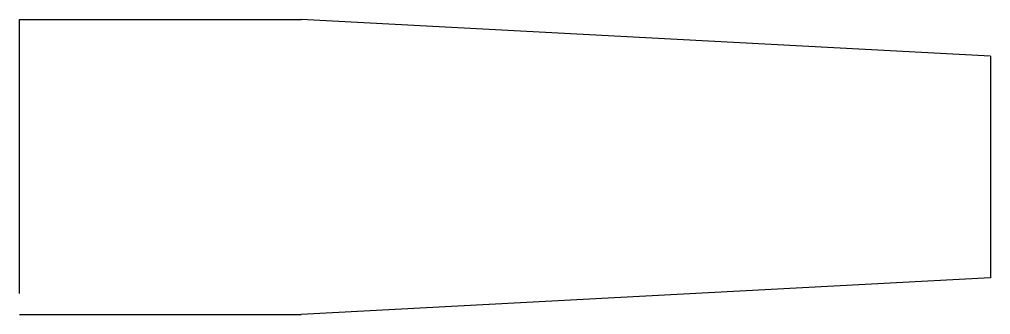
# Model space of a CAD drawing. Extents: x 242 to 400, y -326 to -278.
import ezdxf

# ---------------------------------------------------------------- set-up
doc = ezdxf.new("R2010")
doc.units = 0
doc.header["$MEASUREMENT"] = 0
doc.layers.add('MODELSKETCH_VISIBLE', color=7, linetype='CONTINUOUS')

msp = doc.modelspace()

# ---------------------------------------------------------------- linework, layer by layer
at = {"layer": 'MODELSKETCH_VISIBLE'}
for p, q in [((241.8, -322.4), (241.8, -277.81)), ((241.8, -277.81), (287.55, -277.81)), ((399.55, -283.81), (287.55, -277.81)), ((399.55, -283.81), (399.55, -319.81)), ((399.55, -319.81), (287.55, -325.81)), ((241.8, -325.81), (287.55, -325.81))]:
    msp.add_line(p, q, dxfattribs=at)

doc.saveas('drawing.dxf')
